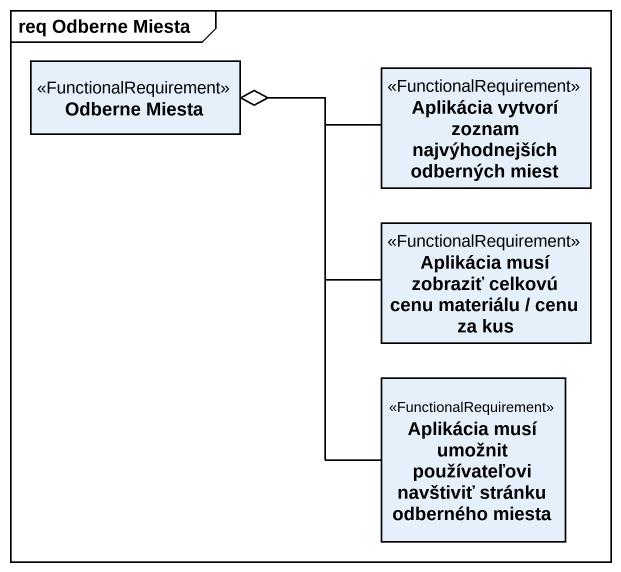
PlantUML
@startuml
mainframe req Odberne Miesta
hide circle
hide empty members
class "Odberne Miesta" as Odberne_Miesta <<FunctionalRequirement>>
class "Aplikácia vytvorí zoznam najvýhodnejších odberných miest" as Aplikácia_vytvorí_zoznam <<FunctionalRequirement>>
class "Aplikácia musí zobraziť celkovú cenu materiálu / cenu za kus" as Aplikácia_musí_zobraziť <<FunctionalRequirement>>
class "Aplikácia musí umožnit používateľovi navštiviť stránku odberného miesta" as Aplikácia_musí_umožnit <<FunctionalRequirement>>
Aplikácia_vytvorí_zoznam -left-o Odberne_Miesta
Aplikácia_musí_zobraziť -left-o Odberne_Miesta
Aplikácia_musí_umožnit -up-o Odberne_Miesta
@enduml
